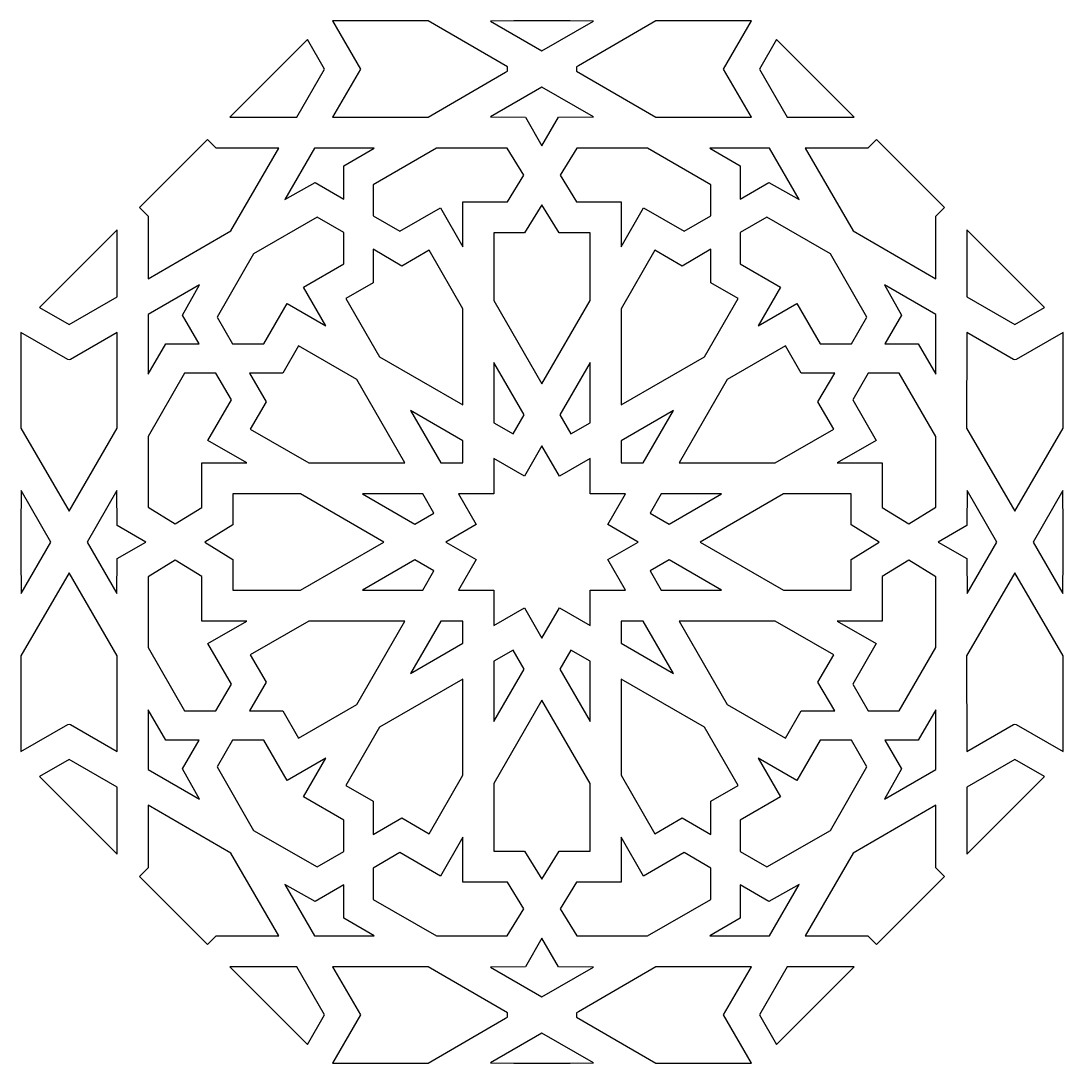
# Model space of a CAD drawing. Extents: x -912 to 550, y -550 to 550.
# Drawn here: x -912 to -612, y -287.9 to 12.1 of the extents above; entities that cross this region are included whole.
import ezdxf

# ---------------------------------------------------------------- set-up
doc = ezdxf.new("R2010")
doc.units = 0
doc.layers.add('LAYER_1', color=18, linetype='CONTINUOUS')

msp = doc.modelspace()

# ---------------------------------------------------------------- linework, layer by layer
at = {"layer": 'LAYER_1'}
for points in [[(-771.93, -1.11), (-794.71, 12.13), (-822.24, 12.13), (-814.24, -1.73), (-822.24, -15.59), (-794.71, -15.6), (-772.46, -2.67), (-771.93, -2.36)], [(-747.13, 12.02), (-753.83, 12.1), (-770.08, 12.1), (-776.79, 12.02), (-761.96, 3.51)], [(-709.68, -1.73), (-701.68, 12.13), (-729.21, 12.13), (-751.45, -0.8), (-751.99, -1.11), (-751.99, -2.36), (-729.21, -15.6), (-701.68, -15.59)], [(-824.54, -1.73), (-829.45, 6.77), (-851.82, -15.59), (-832.54, -15.6)], [(-672.1, -15.59), (-694.47, 6.77), (-699.38, -1.73), (-691.38, -15.6)], [(-747.13, -15.49), (-761.96, -6.98), (-776.79, -15.49), (-766.74, -15.6), (-761.96, -23.88), (-757.17, -15.6)], [(-858.23, -22.01), (-877.82, -41.6), (-875.34, -44.07), (-875.34, -62.14), (-851.48, -48.35), (-837.69, -24.48), (-855.76, -24.48)], [(-646.1, -41.6), (-665.69, -22.01), (-668.16, -24.48), (-686.23, -24.48), (-672.44, -48.35), (-648.57, -62.14), (-648.57, -44.07)], [(-810.31, -24.47), (-827.41, -24.52), (-835.95, -39.3), (-827.23, -34.37), (-818.95, -39.15), (-818.95, -29.59)], [(-771.96, -24.49), (-792.34, -24.49), (-810.59, -35.02), (-810.59, -43.98), (-802.85, -48.45), (-791.19, -41.71), (-784.73, -52.89), (-784.73, -39.99), (-771.93, -39.99), (-767.19, -32.26)], [(-713.32, -35.02), (-731.58, -24.49), (-751.96, -24.49), (-756.72, -32.26), (-751.99, -39.99), (-739.19, -39.99), (-739.19, -52.89), (-732.73, -41.71), (-721.07, -48.45), (-713.32, -43.98)], [(-687.96, -39.3), (-696.51, -24.52), (-713.61, -24.47), (-704.96, -29.59), (-704.96, -39.15), (-696.68, -34.37)], [(-748.1, -68.33), (-748.1, -48.91), (-756.97, -48.92), (-761.96, -40.79), (-766.95, -48.92), (-775.81, -48.91), (-775.81, -68.33), (-761.96, -92.32)], [(-826.7, -44.33), (-844.95, -54.88), (-855.49, -73.13), (-851.02, -80.87), (-842.06, -80.87), (-835.31, -69.22), (-824.17, -75.66), (-830.6, -64.51), (-818.95, -57.77), (-818.95, -48.81)], [(-668.42, -73.13), (-678.96, -54.88), (-697.22, -44.33), (-704.96, -48.81), (-704.96, -57.77), (-693.31, -64.51), (-699.75, -75.66), (-688.6, -69.22), (-681.86, -80.87), (-672.9, -80.87)], [(-884.2, -47.98), (-906.59, -70.37), (-898.07, -75.29), (-884.2, -67.27)], [(-625.84, -75.29), (-617.33, -70.37), (-639.72, -47.98), (-639.72, -67.27)], [(-784.73, -70.72), (-794.44, -53.9), (-802.27, -58.44), (-810.59, -53.63), (-810.59, -63.24), (-818.42, -67.78), (-808.72, -84.57), (-784.73, -98.43)], [(-715.19, -84.57), (-705.5, -67.78), (-713.32, -63.24), (-713.32, -53.63), (-721.64, -58.44), (-729.47, -53.9), (-739.19, -70.72), (-739.19, -98.43)], [(-860.52, -63.87), (-875.31, -72.42), (-875.35, -89.52), (-870.24, -80.87), (-860.67, -80.87), (-865.45, -72.59)], [(-648.56, -89.52), (-648.61, -72.42), (-663.39, -63.87), (-658.46, -72.59), (-663.24, -80.87), (-653.68, -80.87)], [(-898.45, -85.37), (-911.95, -77.57), (-911.96, -105.1), (-898.07, -128.98), (-884.19, -105.1), (-884.2, -77.57), (-897.7, -85.37), (-898.07, -85.46)], [(-625.84, -128.98), (-611.96, -105.1), (-611.96, -77.57), (-625.47, -85.37), (-625.84, -85.46), (-626.21, -85.37), (-639.72, -77.57), (-639.73, -105.1)], [(-846.19, -89.23), (-841.39, -97.55), (-845.93, -105.38), (-829.1, -115.1), (-801.4, -115.1), (-815.25, -91.1), (-832.05, -81.41), (-836.58, -89.23)], [(-694.81, -115.1), (-677.99, -105.38), (-682.53, -97.55), (-677.72, -89.23), (-687.33, -89.23), (-691.87, -81.41), (-708.67, -91.1), (-722.52, -115.1)], [(-775.81, -103.58), (-770.29, -106.76), (-767.11, -101.24), (-775.81, -86.17)], [(-756.81, -101.24), (-753.62, -106.76), (-748.1, -103.58), (-748.1, -86.17)], [(-867.56, -132.63), (-859.84, -127.9), (-859.84, -115.1), (-846.94, -115.1), (-858.12, -108.64), (-851.37, -96.98), (-855.85, -89.23), (-864.81, -89.23), (-875.33, -107.49), (-875.33, -127.87)], [(-648.58, -127.87), (-648.58, -107.49), (-659.11, -89.23), (-668.07, -89.23), (-672.54, -96.98), (-665.8, -108.64), (-676.97, -115.1), (-664.08, -115.1), (-664.08, -127.9), (-656.35, -132.63)], [(-791.1, -115.1), (-784.73, -115.1), (-784.73, -108.73), (-799.8, -100.02)], [(-739.19, -108.73), (-739.19, -115.1), (-732.82, -115.1), (-724.11, -100.02)], [(-785.95, -151.72), (-775.81, -151.72), (-775.81, -161.86), (-767.03, -156.79), (-761.96, -165.57), (-756.89, -156.79), (-748.1, -161.86), (-748.1, -151.72), (-737.97, -151.72), (-743.04, -142.94), (-734.25, -137.87), (-743.04, -132.8), (-737.97, -124.01), (-748.1, -124.01), (-748.1, -113.88), (-756.89, -118.94), (-761.96, -110.16), (-767.03, -118.94), (-775.81, -113.88), (-775.81, -124.01), (-785.95, -124.01), (-780.88, -132.8), (-789.66, -137.87), (-780.88, -142.94)], [(-911.84, -123.07), (-911.93, -133.46), (-911.95, -133.75), (-911.95, -137.87), (-911.95, -141.99), (-911.93, -142.28), (-911.84, -152.67), (-903.3, -137.87)], [(-884.31, -152.67), (-884.23, -142.65), (-875.95, -137.87), (-884.23, -133.08), (-884.31, -123.07), (-892.85, -137.87)], [(-859.03, -137.87), (-850.91, -142.86), (-850.92, -151.72), (-831.49, -151.72), (-807.5, -137.87), (-831.49, -124.01), (-850.92, -124.01), (-850.91, -132.88)], [(-813.65, -124.01), (-798.58, -132.72), (-793.07, -129.53), (-796.25, -124.01)], [(-727.67, -124.01), (-730.85, -129.53), (-725.33, -132.72), (-710.26, -124.01)], [(-716.41, -137.87), (-692.42, -151.72), (-673, -151.72), (-673.01, -142.86), (-664.88, -137.87), (-673.01, -132.88), (-673, -124.01), (-692.42, -124.01)], [(-639.6, -152.67), (-631.07, -137.87), (-639.6, -123.07), (-639.69, -133.08), (-647.97, -137.87), (-639.69, -142.65)], [(-612.08, -152.67), (-611.99, -142.28), (-611.97, -141.99), (-611.97, -137.87), (-611.97, -133.75), (-611.99, -133.46), (-612.08, -123.07), (-620.61, -137.87)], [(-864.81, -186.5), (-855.85, -186.5), (-851.37, -178.75), (-858.12, -167.09), (-846.94, -160.64), (-859.84, -160.64), (-859.84, -147.84), (-867.56, -143.1), (-875.33, -147.87), (-875.33, -168.25)], [(-813.65, -151.72), (-796.25, -151.72), (-793.07, -146.2), (-798.58, -143.02)], [(-725.33, -143.02), (-730.85, -146.2), (-727.67, -151.72), (-710.26, -151.72)], [(-668.07, -186.5), (-659.11, -186.5), (-648.58, -168.25), (-648.58, -147.87), (-656.35, -143.1), (-664.08, -147.84), (-664.08, -160.64), (-676.97, -160.64), (-665.8, -167.09), (-672.54, -178.75)], [(-898.07, -146.75), (-911.96, -170.64), (-911.95, -198.17), (-898.45, -190.37), (-898.07, -190.27), (-897.7, -190.37), (-884.2, -198.17), (-884.19, -170.64)], [(-625.47, -190.37), (-611.96, -198.17), (-611.96, -170.64), (-625.84, -146.75), (-639.73, -170.64), (-639.72, -198.17), (-626.21, -190.37), (-625.84, -190.27)], [(-846.19, -186.5), (-836.58, -186.5), (-832.05, -194.33), (-815.25, -184.63), (-801.4, -160.64), (-829.1, -160.64), (-845.93, -170.35), (-841.39, -178.18)], [(-799.8, -175.71), (-784.73, -167.01), (-784.73, -160.64), (-791.1, -160.64)], [(-739.19, -167.01), (-724.11, -175.71), (-732.82, -160.64), (-739.19, -160.64)], [(-722.52, -160.64), (-708.67, -184.63), (-691.87, -194.33), (-687.33, -186.5), (-677.72, -186.5), (-682.53, -178.18), (-677.99, -170.35), (-694.81, -160.64)], [(-775.81, -172.16), (-775.81, -189.56), (-767.11, -174.49), (-770.29, -168.97)], [(-756.81, -174.49), (-748.1, -189.56), (-748.1, -172.16), (-753.62, -168.97)], [(-810.59, -222.1), (-802.27, -217.3), (-794.44, -221.83), (-784.73, -205.01), (-784.73, -177.31), (-808.72, -191.16), (-818.42, -207.96), (-810.59, -212.49)], [(-739.19, -177.31), (-739.19, -205.01), (-729.47, -221.83), (-721.64, -217.3), (-713.32, -222.1), (-713.32, -212.49), (-705.5, -207.96), (-715.19, -191.16)], [(-775.81, -207.4), (-775.81, -226.83), (-766.95, -226.81), (-761.96, -234.94), (-756.97, -226.81), (-748.1, -226.83), (-748.1, -207.4), (-761.96, -183.41)], [(-860.52, -211.86), (-865.45, -203.14), (-860.67, -194.86), (-870.24, -194.86), (-875.35, -186.21), (-875.31, -203.31)], [(-663.24, -194.86), (-658.46, -203.14), (-663.39, -211.86), (-648.61, -203.31), (-648.56, -186.21), (-653.68, -194.86)], [(-826.7, -231.4), (-818.95, -226.93), (-818.95, -217.96), (-830.6, -211.22), (-824.17, -200.08), (-835.31, -206.51), (-842.06, -194.86), (-851.02, -194.86), (-855.49, -202.6), (-844.95, -220.86)], [(-704.96, -226.93), (-697.22, -231.4), (-678.96, -220.86), (-668.42, -202.6), (-672.9, -194.86), (-681.86, -194.86), (-688.6, -206.51), (-699.75, -200.08), (-693.31, -211.22), (-704.96, -217.96)], [(-898.07, -200.45), (-906.59, -205.37), (-884.2, -227.76), (-884.2, -208.47)], [(-639.72, -227.76), (-617.33, -205.37), (-625.84, -200.45), (-639.72, -208.47)], [(-837.69, -251.25), (-851.48, -227.39), (-875.34, -213.6), (-875.34, -231.66), (-877.82, -234.14), (-858.23, -253.73), (-855.76, -251.25)], [(-665.69, -253.73), (-646.1, -234.14), (-648.57, -231.66), (-648.57, -213.6), (-672.44, -227.39), (-686.23, -251.25), (-668.16, -251.25)], [(-792.34, -251.24), (-771.96, -251.24), (-767.19, -243.47), (-771.93, -235.75), (-784.73, -235.75), (-784.73, -222.85), (-791.19, -234.03), (-802.85, -227.28), (-810.59, -231.76), (-810.59, -240.72)], [(-756.72, -243.47), (-751.96, -251.24), (-731.58, -251.24), (-713.32, -240.72), (-713.32, -231.76), (-721.07, -227.28), (-732.73, -234.03), (-739.19, -222.85), (-739.19, -235.75), (-751.99, -235.75)], [(-810.31, -251.26), (-818.95, -246.15), (-818.95, -236.58), (-827.23, -241.36), (-835.95, -236.43), (-827.41, -251.22)], [(-704.96, -236.58), (-704.96, -246.15), (-713.61, -251.26), (-696.51, -251.22), (-687.96, -236.43), (-696.68, -241.36)], [(-761.96, -251.85), (-766.74, -260.14), (-776.79, -260.24), (-761.96, -268.75), (-747.13, -260.24), (-757.17, -260.14)], [(-829.45, -282.51), (-824.54, -274), (-832.54, -260.14), (-851.82, -260.14)], [(-794.71, -260.13), (-822.24, -260.14), (-814.24, -274), (-822.24, -287.86), (-794.71, -287.87), (-772.46, -274.94), (-771.93, -274.62), (-771.93, -273.38)], [(-701.68, -260.14), (-729.21, -260.13), (-751.45, -273.06), (-751.99, -273.38), (-751.99, -274.62), (-729.21, -287.87), (-701.68, -287.86), (-709.68, -274)], [(-699.38, -274), (-694.47, -282.51), (-672.1, -260.14), (-691.38, -260.14)], [(-761.96, -279.25), (-776.79, -287.76), (-770.08, -287.83), (-753.83, -287.83), (-747.13, -287.76)]]:
    msp.add_lwpolyline(points, close=True, dxfattribs=at)

doc.saveas('drawing.dxf')
